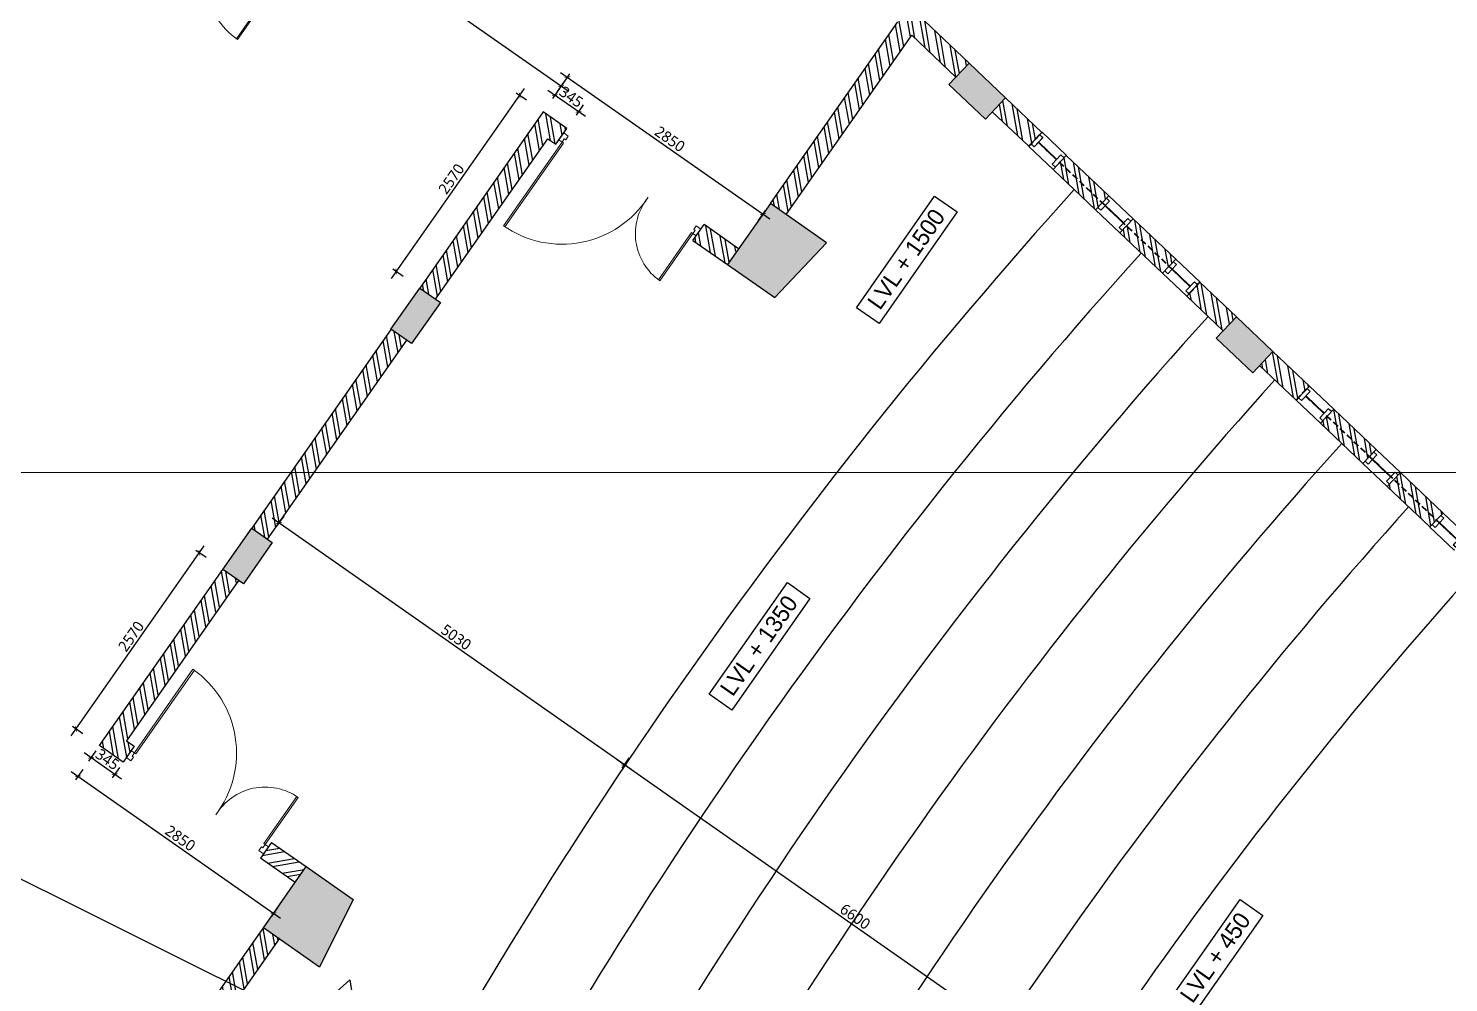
# Model space of a CAD drawing. Header units: millimetres. Extents: x 897770 to 1185420, y -692043 to -233237.
# Drawn here: x 945657 to 962614, y -258568 to -247177 of the extents above; entities that cross this region are included whole.
import ezdxf
from ezdxf.enums import TextEntityAlignment as Align

# ---------------------------------------------------------------- set-up
doc = ezdxf.new("R2010")
doc.units = ezdxf.units.MM
doc.header["$MEASUREMENT"] = 0
doc.header["$PDMODE"] = 67
doc.linetypes.add('DASHED2', pattern=[0.375, 0.25, -0.125])
doc.layers.get('Defpoints').update_dxf_attribs({"color": 6})
for name, color, linetype in [('A-Anno Tags', 6, 'Continuous'), ('A-Elevation', 4, 'Continuous'), ('A-Steps', 3, 'Continuous'), ('A-Wall Patt', 8, 'Continuous'), ('A-Window', 4, 'Continuous'), ('S-Conc Patt', 9, 'Continuous')]:
    doc.layers.add(name, color=color, linetype=linetype)
for name, color, linetype, lineweight in [('A-Detail Lines', 8, 'Continuous', 25), ('A-Wall Sec', 1, 'Continuous', 30), ('Ann_TitleBlock 2', 5, 'Continuous', 25), ('Anno_Tittleblock', 5, 'Continuous', 13), ('ele l', 6, 'Continuous', 15), ('S-Concrete', 40, 'Continuous', 30)]:
    doc.layers.add(name, color=color, linetype=linetype, lineweight=lineweight)
doc.styles.get("Standard").update_dxf_attribs({"font": 'trebuc.ttf'})
doc.styles.add('TITLE', font='swissel.ttf', dxfattribs={"height": 4.3})
doc.dimstyles.new('IIITD_WD_M @ 100', dxfattribs={"dimscale": 100, "dimtxt": 1.3, "dimasz": 0.75, "dimexe": 0.5, "dimexo": 0.25, "dimgap": 0.3, "dimtad": 1, "dimdec": 0, "dimrnd": 1, "dimzin": 0, "dimdsep": 46, "dimtxsty": 'Standard', "dimblk": 'ARCHTICK', "dimcen": 0.2, "dimdle": 1, "dimclrd": 8, "dimclre": 9, "dimadec": 0, "dimazin": 0, "dimtfac": 1, "dimtdec": 0, "dimtofl": 0, "dimtmove": 0, "dimatfit": 0, "dimfxl": 1, "dimtolj": 1, "dimtzin": 0, "dimlwd": -1, "dimlwe": -1, "dimarcsym": 0})
pattern_1 = [(135, (640363.34, -426145.87), (-106.06602, -106.06602), []), (135, (640363.34, -426075.16), (-106.06602, -106.06602), [])]
pattern_2 = [(135, (384535.82, -897146.78), (-106.066017, -106.066017), []), (135, (384535.82, -897076.07), (-106.066017, -106.066017), [])]
pattern_3 = [(135, (640363.34, -388330.48), (-106.06602, -106.06602), []), (135, (640363.34, -388259.77), (-106.06602, -106.06602), [])]

# ---------------------------------------------------------------- blocks, each defined once
blk = doc.blocks.new('Big Door Garbage')
at = {"layer": 'A-Detail Lines', "lineweight": 18}
for centre, radius, start, end in [((-12515, 128703), 515, 270, 3.8969), ((-11085, 128703), 915, 177.8078, 270)]:
    blk.add_arc(centre, radius, start, end, dxfattribs=at)
at = {"layer": 'ele l', "lineweight": 18}
for p, q in [((-12550, 128778), (-12500, 128778)), ((-12550, 128703), (-12550, 128778)), ((-12515, 128738), (-12500, 128738)), ((-12515, 128703), (-12515, 128738)), ((-12500, 128778), (-12500, 128738)), ((-11100, 128778), (-11100, 128738)), ((-11050, 128778), (-11100, 128778)), ((-11085, 128738), (-11100, 128738)), ((-11085, 128703), (-11085, 128738)), ((-11050, 128703), (-11050, 128778)), ((-12550, 128703), (-12515, 128703)), ((-12515, 128703), (-12515, 128188)), ((-12499, 128703), (-12515, 128703)), ((-12499, 128703), (-12499, 128188)), ((-11101, 128703), (-11101, 127788)), ((-11101, 128703), (-11085, 128703)), ((-11050, 128703), (-11085, 128703)), ((-11085, 128703), (-11085, 127788))]:
    blk.add_line(p, q, dxfattribs=at)
blk = doc.blocks.new('400 side opening shuuttered')
at = {"layer": 'A-Window', "color": 2, "lineweight": 40}
blk.add_line((-42426, 98202), (-42381, 97905), dxfattribs=at)
at = {"layer": 'A-Window'}
for points in [[(-42547, 98234), (-42488, 97838)], [(-42507, 98240), (-42500, 98191), (-42351, 98213), (-42359, 98262)], [(-42319, 98268), (-42260, 97872)], [(-42448, 97844), (-42455, 97894), (-42307, 97916), (-42300, 97867)]]:
    blk.add_lwpolyline(points, dxfattribs=at)
blk = doc.blocks.new('Col BIG')
at = {"layer": 'S-Concrete'}
blk.add_lwpolyline([(430436, -150129), (431326, -150129), (431326, -150816), (430436, -150949)], close=True, dxfattribs=at)
blk = doc.blocks.new('Sttruct Acad')
at = {"layer": 'S-Conc Patt'}
for points in [[(526404, -147134), (527004, -147134), (527004, -147434), (526404, -147434)], [(529904, -147134), (530504, -147134), (530504, -147434), (529904, -147434)], [(523177, -149984), (524067, -149984), (524067, -150672), (523177, -150805)], [(533731, -149984), (532841, -149984), (532841, -150672), (533731, -150805)], [(536030, -151508), (536119, -150915), (536465, -150966), (536376, -151560)], [(535468, -155268), (535379, -155861), (535726, -155913), (535814, -155319)]]:
    blk.add_hatch(color=256, dxfattribs=at).paths.add_polyline_path(points)
at = {"layer": 'S-Concrete'}
for points in [[(526404, -147134), (527004, -147134), (527004, -147434), (526404, -147434), (526404, -147134)], [(529904, -147134), (530504, -147134), (530504, -147434), (529904, -147434), (529904, -147134)], [(536030, -151508), (536119, -150915), (536465, -150966), (536376, -151560), (536030, -151508)], [(535468, -155268), (535379, -155861), (535726, -155913), (535814, -155319), (535468, -155268)]]:
    blk.add_lwpolyline(points, dxfattribs=at)
blk.add_blockref('Col BIG', (92741, 145), dxfattribs=at)
at = {"layer": 'S-Concrete', "xscale": -1}
blk.add_blockref('Col BIG', (964167, 145), dxfattribs=at)
blk = doc.blocks.new('Upper WINDOW')
at = {"layer": 'A-Window', "color": 2, "linetype": 'DASHED2', "lineweight": 40, "ltscale": 300}
blk.add_line((-18120, 103110), (-18489, 100637), dxfattribs=at)
for points in [[(-18226, 103176), (-17999, 103142)], [(-18383, 100571), (-18610, 100605)]]:
    blk.add_lwpolyline(points, dxfattribs=at)
at = {"layer": 'A-Window'}
for points in [[(-18038, 103148), (-18046, 103099), (-18194, 103121), (-18187, 103171)], [(-18423, 100577), (-18415, 100626), (-18564, 100649), (-18571, 100599)]]:
    blk.add_lwpolyline(points, dxfattribs=at)
blk = doc.blocks.new('_ArchTick')
at = {"color": 0, "linetype": 'ByBlock', "const_width": 0.15}
blk.add_lwpolyline([(-0.5, -0.5), (0.5, 0.5)], dxfattribs=at)
blk = doc.blocks.new('*D197')
at = {"layer": 'A-Anno Tags', "color": 9, "transparency": 16777216}
for p, q in [((531669, -465977), (531669, -466127)), ((534519, -465977), (534519, -466127))]:
    blk.add_line(p, q, dxfattribs=at)
at = {"layer": 'A-Anno Tags', "color": 8, "transparency": 16777216}
blk.add_line((531569, -466077), (534619, -466077), dxfattribs=at)
at = {"layer": 'Defpoints', "color": 0, "linetype": 'Continuous', "transparency": 16777216}
for p in [(531669, -465627), (534519, -465627), (534519, -466077)]:
    blk.add_point(p, dxfattribs=at)
at = {"layer": 'A-Anno Tags', "color": 8, "linetype": 'Continuous', "transparency": 16777216, "xscale": 50, "yscale": 50, "zscale": 50, "rotation": 180}
blk.add_blockref('_ArchTick', (531669, -466077), dxfattribs=at)
at = {"layer": 'A-Anno Tags', "color": 8, "linetype": 'Continuous', "transparency": 16777216, "xscale": 50, "yscale": 50, "zscale": 50}
blk.add_blockref('_ArchTick', (534519, -466077), dxfattribs=at)
at = {"layer": 'A-Anno Tags', "color": 0, "linetype": 'Continuous', "transparency": 16777216, "insert": (533094, -465981), "char_height": 130, "attachment_point": 5}
blk.add_mtext('\\A1;2850', dxfattribs=at)
blk = doc.blocks.new('*D198')
at = {"layer": 'A-Anno Tags', "color": 8, "transparency": 16777216}
blk.add_line((531569, -455887), (534619, -455887), dxfattribs=at)
at = {"layer": 'A-Anno Tags', "color": 9, "transparency": 16777216}
for p, q in [((531669, -455987), (531669, -455837)), ((534519, -455987), (534519, -455837))]:
    blk.add_line(p, q, dxfattribs=at)
at = {"layer": 'Defpoints', "color": 0, "linetype": 'Continuous', "transparency": 16777216}
for p in [(534519, -455887), (531669, -456394), (534519, -456394)]:
    blk.add_point(p, dxfattribs=at)
at = {"layer": 'A-Anno Tags', "color": 8, "linetype": 'Continuous', "transparency": 16777216, "xscale": 50, "yscale": 50, "zscale": 50, "rotation": 180}
blk.add_blockref('_ArchTick', (531669, -455887), dxfattribs=at)
at = {"layer": 'A-Anno Tags', "color": 8, "linetype": 'Continuous', "transparency": 16777216, "xscale": 50, "yscale": 50, "zscale": 50}
blk.add_blockref('_ArchTick', (534519, -455887), dxfattribs=at)
at = {"layer": 'A-Anno Tags', "color": 0, "linetype": 'Continuous', "transparency": 16777216, "insert": (533094, -455791), "char_height": 130, "attachment_point": 5}
blk.add_mtext('\\A1;2850', dxfattribs=at)
blk = doc.blocks.new('*D199')
at = {"layer": 'A-Anno Tags', "color": 9, "transparency": 16777216}
for p, q in [((528669, -456118), (528669, -455968)), ((531669, -456118), (531669, -455968))]:
    blk.add_line(p, q, dxfattribs=at)
at = {"layer": 'A-Anno Tags', "color": 8, "transparency": 16777216}
blk.add_line((528569, -456018), (531769, -456018), dxfattribs=at)
at = {"layer": 'Defpoints', "color": 0, "linetype": 'Continuous', "transparency": 16777216}
for p in [(531669, -456018), (528669, -456162), (531669, -456162)]:
    blk.add_point(p, dxfattribs=at)
at = {"layer": 'A-Anno Tags', "color": 8, "linetype": 'Continuous', "transparency": 16777216, "xscale": 50, "yscale": 50, "zscale": 50, "rotation": 180}
blk.add_blockref('_ArchTick', (528669, -456018), dxfattribs=at)
at = {"layer": 'A-Anno Tags', "color": 8, "linetype": 'Continuous', "transparency": 16777216, "xscale": 50, "yscale": 50, "zscale": 50}
blk.add_blockref('_ArchTick', (531669, -456018), dxfattribs=at)
at = {"layer": 'A-Anno Tags', "color": 0, "linetype": 'Continuous', "transparency": 16777216, "insert": (530169, -455922), "char_height": 130, "attachment_point": 5}
blk.add_mtext('\\A1;3000', dxfattribs=at)
blk = doc.blocks.new('*D206')
at = {"layer": 'A-Anno Tags', "color": 8, "transparency": 16777216}
blk.add_line((532114, -465806), (531569, -465806), dxfattribs=at)
at = {"layer": 'A-Anno Tags', "color": 9, "transparency": 16777216}
for p, q in [((531669, -465706), (531669, -465856)), ((532014, -465706), (532014, -465856))]:
    blk.add_line(p, q, dxfattribs=at)
at = {"layer": 'Defpoints', "color": 0, "linetype": 'Continuous', "transparency": 16777216}
for p in [(531669, -465627), (532014, -465627), (531669, -465806)]:
    blk.add_point(p, dxfattribs=at)
at = {"layer": 'A-Anno Tags', "color": 8, "linetype": 'Continuous', "transparency": 16777216, "xscale": 50, "yscale": 50, "zscale": 50, "rotation": 180}
blk.add_blockref('_ArchTick', (531669, -465806), dxfattribs=at)
at = {"layer": 'A-Anno Tags', "color": 8, "linetype": 'Continuous', "transparency": 16777216, "xscale": 50, "yscale": 50, "zscale": 50}
blk.add_blockref('_ArchTick', (532014, -465806), dxfattribs=at)
at = {"layer": 'A-Anno Tags', "color": 0, "linetype": 'Continuous', "transparency": 16777216, "insert": (531841, -465709), "char_height": 130, "attachment_point": 5}
blk.add_mtext('\\A1;345', dxfattribs=at)
blk = doc.blocks.new('*D207')
at = {"layer": 'A-Anno Tags', "color": 8, "transparency": 16777216}
blk.add_line((532114, -456150), (531569, -456150), dxfattribs=at)
at = {"layer": 'A-Anno Tags', "color": 9, "transparency": 16777216}
for p, q in [((531669, -456050), (531669, -456200)), ((532014, -456050), (532014, -456200))]:
    blk.add_line(p, q, dxfattribs=at)
at = {"layer": 'Defpoints', "color": 0, "linetype": 'Continuous', "transparency": 16777216}
for p in [(531669, -455972), (532014, -455972), (531669, -456150)]:
    blk.add_point(p, dxfattribs=at)
at = {"layer": 'A-Anno Tags', "color": 8, "linetype": 'Continuous', "transparency": 16777216, "xscale": 50, "yscale": 50, "zscale": 50, "rotation": 180}
blk.add_blockref('_ArchTick', (531669, -456150), dxfattribs=at)
at = {"layer": 'A-Anno Tags', "color": 8, "linetype": 'Continuous', "transparency": 16777216, "xscale": 50, "yscale": 50, "zscale": 50}
blk.add_blockref('_ArchTick', (532014, -456150), dxfattribs=at)
at = {"layer": 'A-Anno Tags', "color": 0, "linetype": 'Continuous', "transparency": 16777216, "insert": (531841, -456054), "char_height": 130, "attachment_point": 5}
blk.add_mtext('\\A1;345', dxfattribs=at)
blk = doc.blocks.new('*D208')
at = {"layer": 'A-Anno Tags', "color": 9, "transparency": 16777216}
for p, q in [((531426, -463060), (531276, -463060)), ((531426, -465627), (531276, -465627))]:
    blk.add_line(p, q, dxfattribs=at)
at = {"layer": 'A-Anno Tags', "color": 8, "transparency": 16777216}
blk.add_line((531326, -465727), (531326, -462960), dxfattribs=at)
at = {"layer": 'Defpoints', "color": 0, "linetype": 'Continuous', "transparency": 16777216}
for p in [(531326, -463060), (531669, -463060), (531669, -465627)]:
    blk.add_point(p, dxfattribs=at)
at = {"layer": 'A-Anno Tags', "color": 8, "linetype": 'Continuous', "transparency": 16777216, "xscale": 50, "yscale": 50, "zscale": 50}
for p, rotation in [((531326, -463060), 90), ((531326, -465627), 270)]:
    blk.add_blockref('_ArchTick', p, dxfattribs=dict(at, rotation=rotation))
at = {"layer": 'A-Anno Tags', "color": 0, "linetype": 'Continuous', "transparency": 16777216, "insert": (531230, -464344), "char_height": 130, "attachment_point": 5, "rotation": 90}
blk.add_mtext('\\A1;2570', dxfattribs=at)
blk = doc.blocks.new('*D209')
at = {"layer": 'A-Anno Tags', "color": 8, "transparency": 16777216}
blk.add_line((531326, -459060), (531326, -456294), dxfattribs=at)
at = {"layer": 'A-Anno Tags', "color": 9, "transparency": 16777216}
for p, q in [((531426, -456394), (531276, -456394)), ((531426, -458960), (531276, -458960))]:
    blk.add_line(p, q, dxfattribs=at)
at = {"layer": 'Defpoints', "color": 0, "linetype": 'Continuous', "transparency": 16777216}
for p in [(531326, -456394), (531669, -456394), (531669, -458960)]:
    blk.add_point(p, dxfattribs=at)
at = {"layer": 'A-Anno Tags', "color": 8, "linetype": 'Continuous', "transparency": 16777216, "xscale": 50, "yscale": 50, "zscale": 50}
for p, rotation in [((531326, -456394), 90), ((531326, -458960), 270)]:
    blk.add_blockref('_ArchTick', p, dxfattribs=dict(at, rotation=rotation))
at = {"layer": 'A-Anno Tags', "color": 0, "linetype": 'Continuous', "transparency": 16777216, "insert": (531230, -457677), "char_height": 130, "attachment_point": 5, "rotation": 90}
blk.add_mtext('\\A1;2570', dxfattribs=at)
blk = doc.blocks.new('*D213')
at = {"layer": 'A-Anno Tags', "color": 8, "transparency": 16777216}
blk.add_line((543631, -462222), (536831, -462222), dxfattribs=at)
at = {"layer": 'A-Anno Tags', "color": 9, "transparency": 16777216}
for p, q in [((536931, -462122), (536931, -462272)), ((543531, -462122), (543531, -462272))]:
    blk.add_line(p, q, dxfattribs=at)
at = {"layer": 'Defpoints', "color": 0, "linetype": 'Continuous', "transparency": 16777216}
for p in [(536931, -461010), (543531, -461010), (536931, -462222)]:
    blk.add_point(p, dxfattribs=at)
at = {"layer": 'A-Anno Tags', "color": 8, "linetype": 'Continuous', "transparency": 16777216, "xscale": 50, "yscale": 50, "zscale": 50, "rotation": 180}
blk.add_blockref('_ArchTick', (536931, -462222), dxfattribs=at)
at = {"layer": 'A-Anno Tags', "color": 8, "linetype": 'Continuous', "transparency": 16777216, "xscale": 50, "yscale": 50, "zscale": 50}
blk.add_blockref('_ArchTick', (543531, -462222), dxfattribs=at)
at = {"layer": 'A-Anno Tags', "color": 0, "linetype": 'Continuous', "transparency": 16777216, "insert": (540231, -462126), "char_height": 130, "attachment_point": 5}
blk.add_mtext('\\A1;6600', dxfattribs=at)
blk = doc.blocks.new('*D214')
at = {"layer": 'A-Anno Tags', "color": 8, "transparency": 16777216}
blk.add_line((537031, -462222), (531799, -462222), dxfattribs=at)
at = {"layer": 'A-Anno Tags', "color": 9, "transparency": 16777216}
for p, q in [((531899, -462122), (531899, -462272)), ((536931, -462122), (536931, -462272))]:
    blk.add_line(p, q, dxfattribs=at)
at = {"layer": 'Defpoints', "color": 0, "linetype": 'Continuous', "transparency": 16777216}
for p in [(531899, -461010), (536931, -461010), (531899, -462222)]:
    blk.add_point(p, dxfattribs=at)
at = {"layer": 'A-Anno Tags', "color": 8, "linetype": 'Continuous', "transparency": 16777216, "xscale": 50, "yscale": 50, "zscale": 50, "rotation": 180}
blk.add_blockref('_ArchTick', (531899, -462222), dxfattribs=at)
at = {"layer": 'A-Anno Tags', "color": 8, "linetype": 'Continuous', "transparency": 16777216, "xscale": 50, "yscale": 50, "zscale": 50}
blk.add_blockref('_ArchTick', (536931, -462222), dxfattribs=at)
at = {"layer": 'A-Anno Tags', "color": 0, "linetype": 'Continuous', "transparency": 16777216, "insert": (534415, -462126), "char_height": 130, "attachment_point": 5}
blk.add_mtext('\\A1;5030', dxfattribs=at)
blk = doc.blocks.new('IIITD WD A1- L Format Library')
at = {"layer": 'Anno_Tittleblock', "color": 5}
blk.add_lwpolyline([(0, -7.57), (775, -7.57), (775, 573.91), (0, 573.91)], close=True, dxfattribs=at)
at = {"style": 'TITLE'}
for tag, p, height in [('PROJECT NAME 1', (779.17, 137.4), 2.98), ('PROJECT NAME 2', (779.17, 132.23), 2.98), ('PROJECT_NAME_3', (779.17, 127.37), 2.98), ('1:100@A1', (818.06, 91.92), 2.25), ('03.04.11', (821.96, 84.64), 2.25), ('A-2.03', (844.81, 84.28), 4), ('A', (858.85, 75.94), 3.66), ('AC', (827.5, 76.14), 2.25)]:
    blk.add_attdef(tag, p, '', height=height, dxfattribs=at)
for p in [(780.3, 113.01), (780.3, 106.37)]:
    blk.add_attdef('FIRST FLOOR PLAN', text='', height=3.39, dxfattribs=at).set_placement(p, align=Align.TOP_LEFT)
blk = doc.blocks.new('ertgergerg')
at = {"layer": 'A-Wall Patt'}
h = blk.add_hatch(dxfattribs=at)
h.set_pattern_fill('ANSI32', color=256, scale=400, angle=90, style=0)
h.set_pattern_definition([(135, (534508.84, -452946.26), (-106.066, -106.066), []), (135, (534508.84, -452875.55), (-106.066, -106.066), [])])
h.paths.add_polyline_path([(532184.1, -452503.6), (532128.7, -452503.6), (532128.7, -452727.9), (534518.7, -453083.2), (534518.7, -455731.5), (534748.7, -455731.5), (534748.7, -453117.6), (535467, -453227), (535501, -452999.5)])
h = blk.add_hatch(dxfattribs=at)
h.set_pattern_fill('ANSI32', color=256, scale=400, angle=90, style=0)
h.set_pattern_definition(pattern_2)
h.paths.add_polyline_path([(536653.8, -453404.4), (536687.8, -453176.9), (536094.5, -453088.2), (536060.5, -453315.7)])
h.paths.add_polyline_path([(537742.1, -453567.1), (537776.1, -453339.6), (537083.4, -453236), (537049.4, -453463.5)])
h.paths.add_polyline_path([(538830.4, -453729.7), (538864.4, -453502.3), (538171.7, -453398.7), (538137.7, -453626.2)])
h.paths.add_polyline_path([(539260, -453561.4), (539226, -453788.9), (539819.9, -453877.7), (539853.9, -453650.2)])
h = blk.add_hatch(dxfattribs=at)
h.set_pattern_fill('ANSI32', color=256, scale=400, angle=90, style=0)
h.set_pattern_definition(pattern_2)
h.paths.add_polyline_path([(544701.3, -454374.8), (544800.2, -454389.6), (544766.2, -454617.1), (547649.6, -455048.2), (547683.6, -454820.6), (544701.3, -454374.8)])
h.paths.add_polyline_path([(543613.2, -454212.2), (543579.2, -454439.6), (544172.8, -454528.4), (544206.8, -454300.9)])
h.paths.add_polyline_path([(542524.9, -454049.5), (542490.9, -454276.9), (543183.6, -454380.5), (543217.6, -454153)])
h.paths.add_polyline_path([(541007, -454055.1), (541041, -453827.6), (540447.3, -453738.9), (540413.3, -453966.4)])
h.paths.add_polyline_path([(541436.6, -453886.8), (541402.6, -454114.3), (542095.3, -454217.8), (542129.3, -453990.3)])
h = blk.add_hatch(dxfattribs=at)
h.set_pattern_fill('ANSI32', color=256, scale=400, angle=90, style=0)
h.set_pattern_definition(pattern_1)
h.paths.add_polyline_path([(532013.7, -456623.7), (532013.7, -456393.7), (531668.7, -456393.7), (531668.7, -458960.5), (531898.7, -458960.5), (531898.7, -456623.7)])
h = blk.add_hatch(dxfattribs=at)
h.set_pattern_fill('ANSI32', color=256, scale=400, angle=90, style=0)
h.set_pattern_definition(pattern_1)
h.paths.add_polyline_path([(534013.7, -456393.7), (534013.7, -456623.7), (534518.7, -456623.7), (534505.3, -456393.7)])
h = blk.add_hatch(dxfattribs=at)
h.set_pattern_fill('ANSI32', color=256, scale=400, angle=90, style=0)
h.set_pattern_definition([(135, (640363.34, -425483.76), (-106.06602, -106.06602), []), (135, (640363.34, -425413.05), (-106.06602, -106.06602), [])])
h.paths.add_polyline_path([(531668.7, -459560.5), (531668.7, -462460.5), (531898.7, -462460.5), (531898.7, -459560.5)])
h = blk.add_hatch(dxfattribs=at)
h.set_pattern_fill('ANSI32', color=256, scale=400, angle=90, style=0)
h.set_pattern_definition(pattern_3)
h.paths.add_polyline_path([(532013.7, -465397.3), (532013.7, -465627.3), (531668.7, -465627.3), (531668.7, -463060.5), (531893.7, -463060.5), (531898.7, -465397.3)])
h = blk.add_hatch(dxfattribs=at)
h.set_pattern_fill('ANSI32', color=256, scale=400, angle=90, style=0)
h.set_pattern_definition([(225, (640363.34, -495875.12), (-106.06602, 106.06602), []), (225, (640363.34, -495945.83), (-106.06602, 106.06602), [])])
h.paths.add_polyline_path([(534013.7, -465627.3), (534013.7, -465397.3), (534518.7, -465397.3), (534518.7, -465627.3)])
h = blk.add_hatch(dxfattribs=at)
h.set_pattern_fill('ANSI32', color=256, scale=400, angle=90, style=0)
h.set_pattern_definition(pattern_3)
h.paths.add_polyline_path([(532184.1, -469517.3), (532128.7, -469517.3), (532128.7, -469293.1), (534518.7, -468937.8), (534518.7, -466289.4), (534748.7, -466289.4), (534748.7, -468903.4), (535467, -468794), (535501, -469021.5)])
at = {"layer": 'A-Anno Tags'}
for points in [[(536074.4, -456163.5), (536074.4, -454535.2), (536404.4, -454535.2), (536404.4, -456163.5)], [(537279.9, -460951.5), (537279.9, -459323.3), (537609.9, -459323.3), (537609.9, -460951.5)], [(543879.9, -460951.5), (543879.9, -459323.3), (544209.9, -459323.3), (544209.9, -460951.5)]]:
    blk.add_lwpolyline(points, close=True, dxfattribs=at)
at = {"layer": 'A-Elevation'}
for radius, start, end in [(60666.1, 172.903079, 187.096801), (59566.1, 172.929033, 187.070845), (58466.1, 172.955964, 187.043912), (57366.1, 172.983928, 187.015946), (56266.1, 173.01299, 186.98689), (55166.1, 173.0432, 186.95667), (54066.1, 173.07465, 186.92522)]:
    blk.add_arc((597597.2, -461010.5), radius, start, end, dxfattribs=at)
at = {"layer": 'A-Wall Sec'}
for p, q in [((532013.7, -456623.7), (532013.7, -456393.7)), ((534013.7, -456623.7), (534013.7, -456393.7)), ((532013.7, -465397.3), (532013.7, -465627.3)), ((534013.7, -465397.3), (534013.7, -465627.3))]:
    blk.add_line(p, q, dxfattribs=at)
for points in [[(535501, -452999.5), (532184.1, -452503.6)], [(534518.7, -455731.5), (534518.7, -453083.2)], [(536687.8, -453176.9), (536094.5, -453088.2)], [(534748.7, -455731.5), (534748.7, -453117.6)], [(535467, -453227), (534748.7, -453117.6)], [(536653.8, -453404.4), (536687.8, -453176.9)], [(537049.4, -453463.5), (537083.4, -453236)], [(537776.1, -453339.6), (537083.4, -453236)], [(536653.8, -453404.4), (536060.5, -453315.7)], [(537742.1, -453567.1), (537776.1, -453339.6)], [(538137.7, -453626.2), (538171.7, -453398.7)], [(538864.4, -453502.3), (538171.7, -453398.7)], [(537742.1, -453567.1), (537049.4, -453463.5)], [(538830.4, -453729.7), (538864.4, -453502.3)], [(539226, -453788.9), (539260, -453561.4)], [(539853.9, -453650.2), (539260, -453561.4)], [(538830.4, -453729.7), (538137.7, -453626.2)], [(541041, -453827.6), (540447.3, -453738.9)], [(539819.9, -453877.7), (539226, -453788.9)], [(541007, -454055.1), (541041, -453827.6)], [(541402.6, -454114.3), (541436.6, -453886.8)], [(542129.3, -453990.3), (541436.6, -453886.8)], [(541007, -454055.1), (540413.3, -453966.4)], [(542095.3, -454217.8), (541402.6, -454114.3)], [(542095.3, -454217.8), (542129.3, -453990.3)], [(542490.9, -454276.9), (542524.9, -454049.5)], [(543217.6, -454153), (542524.9, -454049.5)], [(543183.6, -454380.5), (542490.9, -454276.9)], [(543183.6, -454380.5), (543217.6, -454153)], [(532013.7, -456393.7), (531668.7, -456393.7), (531668.7, -458960.5), (531668.7, -458960.5), (531668.7, -458960.5)], [(534518.7, -456393.7), (534013.7, -456393.7)], [(531898.7, -458960.5), (531898.7, -456623.7), (532013.7, -456623.7)], [(534013.7, -456623.7), (534518.7, -456623.7)], [(531668.7, -459560.5), (531668.7, -462460.5)], [(531898.7, -462460.5), (531898.7, -459560.5)], [(532013.7, -465627.3), (531668.7, -465627.3), (531668.7, -463060.5), (531668.7, -463060.5), (531668.7, -463060.5)], [(531898.7, -463060.5), (531898.7, -465397.3), (532013.7, -465397.3)], [(534013.7, -465397.3), (534518.7, -465397.3)], [(534518.7, -465627.3), (534013.7, -465627.3)], [(534518.7, -466289.4), (534518.7, -468937.8)], [(534748.7, -466289.4), (534748.7, -468903.4)]]:
    blk.add_lwpolyline(points, dxfattribs=at)
at = {"layer": 'A-Detail Lines', "yscale": 1.333330619616948}
for p, xscale, zscale, rotation in [((517280.4, -628162.1), -1.333330619616948, 1.33333061961695, 359.9999999999552), ((517280.4, -293858.9), 1.333330619616948, 1.333330619616948, 180.0000000000444)]:
    blk.add_blockref('Big Door Garbage', p, dxfattribs=dict(at, xscale=xscale, zscale=zscale, rotation=rotation))
at = {"layer": 'A-Detail Lines'}
blk.add_blockref('Big Door Garbage', (539268.7, -585565.8), dxfattribs=at)
at = {"layer": 'A-Wall Patt', "xscale": -1, "rotation": 90.00000009858945}
for p in [(634921.9, -495723.7), (636010.2, -495886.4), (637098.5, -496049), (639275, -496374.4), (640363.3, -496537.1), (641451.7, -496699.8)]:
    blk.add_blockref('400 side opening shuuttered', p, dxfattribs=at)
at = {"layer": 'A-Wall Sec', "rotation": 90}
for name, p in [('Sttruct Acad', (384534.6, -989464.5)), ('Upper WINDOW', (639830.2, -435178.3)), ('Upper WINDOW', (644183.4, -435829))]:
    blk.add_blockref(name, p, dxfattribs=at)
at = {"layer": 'A-Anno Tags', "char_height": 200, "attachment_point": 6, "rotation": 90}
for s, insert in [('{\\fCentury Gothic|b0|i0|c0|p34;LVL + 1500}', (536228.2, -454658.7)), ('{\\fCentury Gothic|b0|i0|c0|p34;LVL + 1350}', (537433.7, -459446.7)), ('{\\fCentury Gothic|b0|i0|c0|p34;LVL + 450}', (544033.7, -459446.7))]:
    blk.add_mtext(s, dxfattribs=dict(at, insert=insert))
at = {"layer": 'A-Anno Tags', "linetype": 'Continuous'}
for base, p1, p2, picture, middle in [((534518.7, -455887.2), (531668.7, -456393.7), (534518.7, -456393.7), '*D198', (533093.7, -455791.1)), ((531668.7, -456018), (528668.7, -456162), (531668.7, -456162), '*D199', (530168.7, -455921.8)), ((531668.7, -456150.4), (532013.7, -455972.3), (531668.7, -455972.3), '*D207', (531841.2, -456054.3)), ((536931.1, -462222.3), (543531.1, -461010.5), (536931.1, -461010.5), '*D213', (540231.1, -462126)), ((531668.7, -465805.5), (532013.7, -465627.3), (531668.7, -465627.3), '*D206', (531841.2, -465709.4)), ((534518.7, -466077.3), (531668.7, -465627.3), (534518.7, -465627.3), '*D197', (533093.7, -465981.2))]:
    dim = blk.add_linear_dim(base=base, p1=p1, p2=p2, angle=180, dimstyle='IIITD_WD_M @ 100', override={"dimblk": 'ArchTick'}, dxfattribs=at)
    dim.commit()
    dim.dimension.update_dxf_attribs({"geometry": picture, "text_midpoint": middle})
for base, p1, p2, angle, text, picture, middle in [((531326.1, -456393.7), (531668.7, -458960.5), (531668.7, -456393.7), 90, '2570', '*D209', (531230, -457677.1)), ((531898.7, -462222.3), (536931.1, -461010.4), (531898.7, -461010.5), 180, '5030', '*D214', (534414.9, -462126.2)), ((531326.1, -463060.5), (531668.7, -465627.3), (531668.7, -463060.5), 90, '2570', '*D208', (531230, -464343.9))]:
    dim = blk.add_linear_dim(base=base, p1=p1, p2=p2, angle=angle, text=text, dimstyle='IIITD_WD_M @ 100', override={"dimblk": 'ArchTick'}, dxfattribs=at)
    dim.commit()
    dim.dimension.update_dxf_attribs({"geometry": picture, "text_midpoint": middle})

msp = doc.modelspace()

# ---------------------------------------------------------------- linework, layer by layer
at = {"layer": 'A-Steps', "elevation": 0}
msp.add_lwpolyline([(932088.7, -258738.5), (937895.9, -262804.8), (942719, -255914.7), (948953.6, -259022.9), (949493.9, -258535.3), (949747.5, -260147), (950132.5, -259610.7), (964561.5, -266804)], dxfattribs=at)

# ---------------------------------------------------------------- block references
at = {"layer": 'A-Anno Tags', "rotation": 324.9999694224137}
msp.add_blockref('ertgergerg', (778062.6, 430634.9, 0), dxfattribs=at)
at = {"layer": 'Ann_TitleBlock 2', "xscale": 95.87942333735619, "yscale": 95.87942333735619, "zscale": 95.87942333735619}
msp.add_blockref('IIITD WD A1- L Format Library', (898103.1, -307503.1, 0), dxfattribs=at)

doc.saveas('drawing.dxf')
